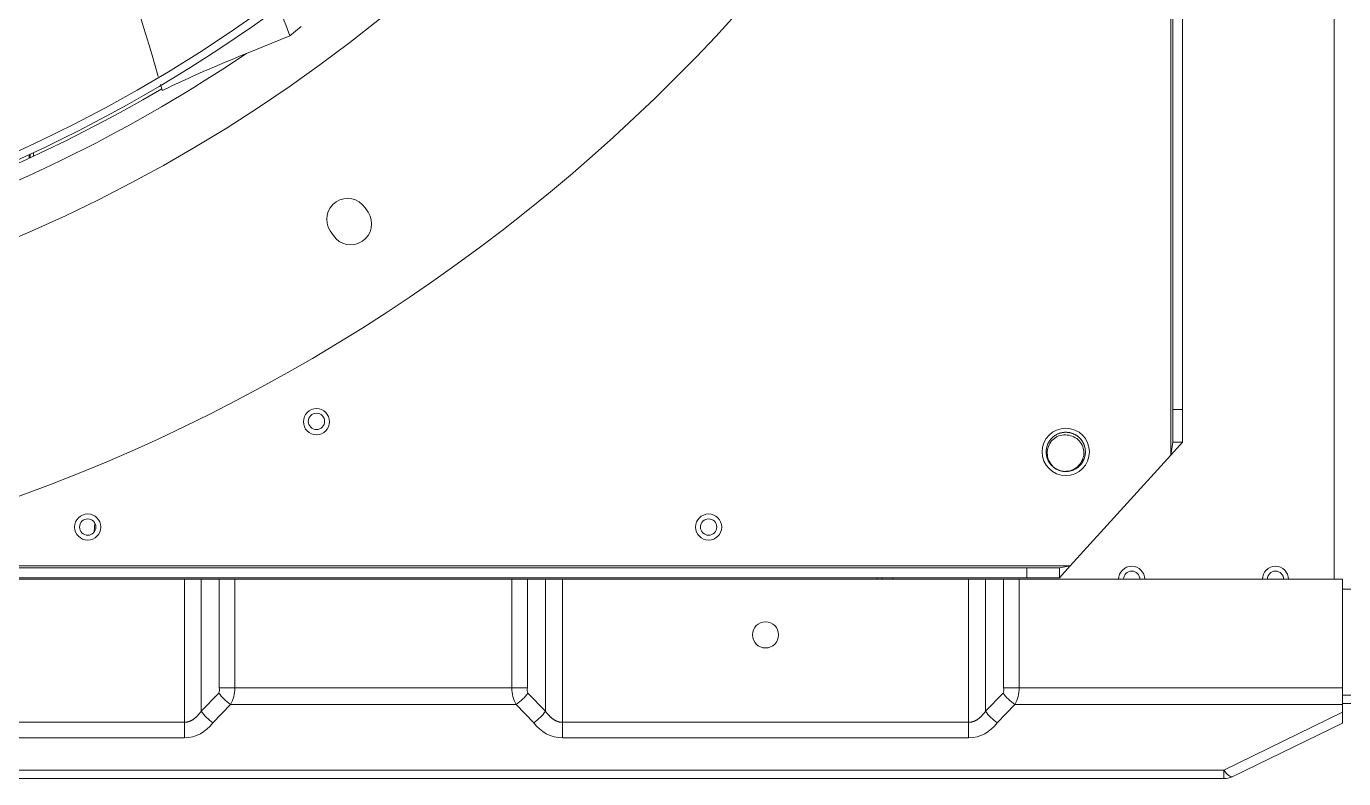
# Model space of a CAD drawing. Header units: millimetres. Extents: x 113490 to 142599, y -20467 to 115.
# Drawn here: x 125532.5 to 125935.6, y -11964.5 to -11734.3 of the extents above; entities that cross this region are included whole.
import ezdxf

# ---------------------------------------------------------------- set-up
doc = ezdxf.new("R2010")
doc.units = ezdxf.units.MM
doc.layers.add('DV3_0', color=7, linetype='Continuous')

msp = doc.modelspace()

# ---------------------------------------------------------------- linework, layer by layer
at = {"layer": 'DV3_0', "color": 7, "linetype": 'Continuous', "lineweight": 20}
for p, q in [((125932.64, -11903.49), (125932.64, -9745.49)), ((125882.64, -9845.59), (125882.64, -11865.47)), ((125851.84, -11899.39), (124831.6, -11899.39)), ((125794.31, -11903.49), (125794.31, -11902.99)), ((125797.63, -11903.49), (125797.63, -11902.99)), ((125580.8, -11903.49), (125580.8, -11947.25)), ((125585.96, -11903.49), (125585.96, -11943.87)), ((125591.49, -11903.49), (125591.49, -11936.74)), ((125596.26, -11903.49), (125596.26, -11936.74)), ((125681.02, -11903.49), (125681.02, -11936.74)), ((125685.79, -11903.49), (125685.79, -11936.74)), ((125691.31, -11903.49), (125691.31, -11943.87)), ((125696.48, -11903.49), (125696.48, -11947.25)), ((125820.8, -11903.49), (125820.8, -11947.25)), ((125825.96, -11903.49), (125825.96, -11943.87)), ((125831.49, -11936.74), (125831.49, -11903.49)), ((125836.26, -11936.74), (125836.26, -11903.49)), ((125591.35, -11938.28), (125585.96, -11943.87)), ((125591.49, -11936.74), (125596.26, -11936.74)), ((125681.02, -11936.74), (125596.26, -11936.74)), ((125681.02, -11936.74), (125685.79, -11936.74)), ((125685.93, -11938.28), (125691.31, -11943.87)), ((125825.96, -11943.87), (125831.35, -11938.28)), ((125836.26, -11936.74), (125831.49, -11936.74)), ((125935.24, -11936.74), (125836.26, -11936.74)), ((125938.24, -11938.89), (125935.24, -11938.89)), ((125594.93, -11941.77), (125589.54, -11947.36)), ((125682.35, -11941.77), (125594.93, -11941.77)), ((125682.35, -11941.77), (125687.73, -11947.36)), ((125829.54, -11947.36), (125834.93, -11941.77)), ((125935.24, -11941.77), (125834.93, -11941.77)), ((125580.8, -11947.25), (125456.48, -11947.25)), ((125580.8, -11947.25), (125580.8, -11952.04)), ((125696.48, -11947.25), (125820.8, -11947.25)), ((125696.48, -11952.04), (125696.48, -11947.25)), ((125820.8, -11952.04), (125820.8, -11947.25)), ((125898.86, -11961.85), (125935.24, -11944.18)), ((125580.8, -11952.04), (125456.48, -11952.04)), ((125696.48, -11952.04), (125820.8, -11952.04)), ((124783.62, -11961.85), (125898.86, -11961.85)), ((125898.86, -11964.49), (125898.86, -11961.85))]:
    msp.add_line(p, q, dxfattribs=at)
at = {"layer": 'DV3_0', "color": 7, "linetype": 'Continuous', "lineweight": 15}
for p, q in [((125883.24, -9857.26), (125883.24, -11851.51)), ((125886.24, -9857.26), (125886.24, -11851.51)), ((125599.78, -11742.58), (125613.12, -11737.2)), ((125613.12, -11737.2), (125616.53, -11734.26)), ((125533.35, -11774.65), (125533.35, -11773.55)), ((125533.65, -11773.41), (125533.65, -11774.51)), ((125534.63, -11774.05), (125534.63, -11772.95)), ((125637.04, -11791.17), (125636.09, -11789.76)), ((125625.45, -11796.87), (125626.4, -11798.28)), ((125883.24, -11851.51), (125886.24, -11851.51)), ((125883.24, -11861.51), (125883.24, -11851.51)), ((125886.24, -11851.51), (125886.24, -11861.51)), ((125882.64, -11865.47), (125886.24, -11861.51)), ((125882.64, -11865.47), (125883.24, -11861.51)), ((125886.24, -11861.51), (125883.24, -11861.51)), ((125882.64, -11865.47), (125851.84, -11899.39)), ((125553.45, -11886.34), (125553.25, -11888.97)), ((125838.58, -11899.99), (124844.67, -11899.99)), ((125838.58, -11902.99), (124844.67, -11902.99)), ((125792.84, -11902.99), (125792.84, -11903.49)), ((125838.58, -11902.99), (125838.58, -11899.99)), ((125838.58, -11899.99), (125848.58, -11899.99)), ((125848.58, -11902.99), (125838.58, -11902.99)), ((125848.58, -11902.99), (125851.84, -11899.39)), ((125848.58, -11899.99), (125851.84, -11899.39)), ((125848.58, -11899.99), (125848.58, -11902.99)), ((125580.8, -11903.49), (125456.48, -11903.49)), ((125585.96, -11903.49), (125580.8, -11903.49)), ((125585.96, -11903.49), (125591.49, -11903.49)), ((125596.26, -11903.49), (125591.49, -11903.49)), ((125596.26, -11903.49), (125681.02, -11903.49)), ((125685.79, -11903.49), (125681.02, -11903.49)), ((125685.79, -11903.49), (125691.31, -11903.49)), ((125696.48, -11903.49), (125691.31, -11903.49)), ((125820.8, -11903.49), (125696.48, -11903.49)), ((125825.96, -11903.49), (125820.8, -11903.49)), ((125825.96, -11903.49), (125831.49, -11903.49)), ((125836.26, -11903.49), (125831.49, -11903.49)), ((125836.26, -11903.49), (125935.24, -11903.49)), ((125935.24, -11903.49), (125935.24, -11936.74)), ((125938.24, -11906.49), (125935.24, -11906.49)), ((125935.24, -11941.77), (125935.24, -11936.74)), ((125938.24, -11941.49), (125935.24, -11941.49)), ((125935.24, -11941.77), (125935.24, -11944.18)), ((125901.48, -11963.89), (125935.24, -11947.49)), ((125935.24, -11947.49), (125935.24, -11944.18)), ((124783.62, -11964.49), (125898.86, -11964.49))]:
    msp.add_line(p, q, dxfattribs=at)
for centre, radius in [((125621.24, -11855.25), 4), ((125621.24, -11855.15), 2.5), ((125850.52, -11864.49), 7.25), ((125551.23, -11887.49), 4), ((125551.23, -11887.49), 2.5), ((125741.23, -11887.49), 4), ((125741.23, -11887.49), 2.5), ((125758.64, -11920.49), 4)]:
    msp.add_circle(centre, radius, dxfattribs=at)
for centre, radius, start, end in [((125341.24, -11359.99), 551.5, 285.4775, 344.5225), ((124734.06, -11989.01), 872.25, 15.92715, 23.15375), ((125341.24, -11359.99), 453.5, 225.9915, 315.56), ((125341.24, -11359.99), 456, 270, 315.5611), ((125341.24, -11359.99), 477.5, 226.9802, 313.0198), ((123816.86, -12419.24), 1921.39, 20.79191, 21.08376), ((125750.95, -12120.93), 407.44, 111.7801, 115.7369), ((125341.24, -11359.99), 457, 273.8842, 300.5991), ((124734.06, -11989.01), 872.25, 15.63642, 15.76533), ((125630.77, -11793.31), 6.4, 33.75, 213.75), ((125631.72, -11794.72), 6.4, 213.75, 33.75), ((125850.52, -11864.49), 6, 244.8963, 262.5227), ((125870.69, -11903.49), 4, 0, 180), ((125870.69, -11903.49), 2.5, 0, 180), ((125914.69, -11903.49), 4, 0, 180), ((125914.69, -11903.49), 2.5, 0, 180), ((125898.86, -11958.49), 6, 270, 295.9065)]:
    msp.add_arc(centre, radius, start, end, dxfattribs=at)
at = {"layer": 'DV3_0', "color": 7, "linetype": 'Continuous', "lineweight": 20}
for centre, radius, start, end in [((125341.24, -11359.99), 461.75, 273.7025, 304.0494), ((125589.7, -11937.36), 1.89, 330.7536, 19.0013), ((125586.93, -11936.97), 9.33, 329.0299, 1.4276), ((125690.35, -11936.97), 9.33, 178.5737, 210.9689), ((125687.58, -11937.36), 1.89, 161.0009, 209.2442), ((125829.7, -11937.36), 1.89, 330.7559, 18.9989), ((125826.93, -11936.97), 9.33, 329.0309, 1.4266), ((125580.55, -11941.05), 10.99, 271.315, 324.9259), ((125696.73, -11941.05), 10.99, 215.0741, 268.685), ((125820.55, -11941.05), 10.99, 271.315, 324.9258)]:
    msp.add_arc(centre, radius, start, end, dxfattribs=at)
at = {"layer": 'DV3_0', "color": 7, "linetype": 'Continuous', "lineweight": 15}
for centre, major_axis, start_param, end_param in [((125594.93, -11938.28), (-4.49, 4.33), 1.144952, 1.969202), ((125682.35, -11938.28), (-4.49, -4.33), 1.172391, 1.99664), ((125834.93, -11938.28), (4.49, -4.33), 4.286545, 5.110795), ((125589.54, -11943.87), (-4.49, 4.33), 1.144952, 1.969202), ((125687.73, -11943.87), (-4.49, -4.33), 1.172391, 1.99664), ((125829.54, -11943.87), (4.49, -4.33), 4.286545, 5.110795)]:
    msp.add_ellipse(centre, major_axis=major_axis, ratio=0.436952, start_param=start_param, end_param=end_param, dxfattribs=at)
at = {"layer": 'DV3_0', "color": 7, "linetype": 'Continuous', "lineweight": 20}
msp.add_ellipse((125898.86, -11958.49), major_axis=(-2.62, 5.4), ratio=0.282676, start_param=2.097861, end_param=3.141593, dxfattribs=at)
at = {"layer": 'DV3_0', "color": 7, "linetype": 'Continuous', "lineweight": 15}
msp.add_rational_spline([(125844.98, -11866.79), (125846.31, -11869.99), (125849.74, -11870.44), (125853.18, -11870.89), (125855.28, -11868.14), (125857.39, -11865.39), (125856.06, -11862.19), (125854.74, -11858.99), (125851.3, -11858.54), (125847.87, -11858.09), (125845.76, -11860.84), (125843.65, -11863.59), (125844.98, -11866.79), (125846.31, -11869.99), (125849.74, -11870.44), (125853.18, -11870.89), (125855.28, -11868.14), (125857.39, -11865.39), (125856.06, -11862.19), (125854.74, -11858.99), (125851.3, -11858.54), (125847.87, -11858.09), (125845.76, -11860.84), (125843.65, -11863.59), (125844.98, -11866.79), (125845.87, -11868.94), (125847.98, -11869.92)], [1, 0.866025403784, 1, 0.866025403784, 1, 0.866025403784, 1, 0.866025403784, 1, 0.866025403784, 1, 0.866025403784, 1, 0.866025403784, 1, 0.866025403784, 1, 0.866025403784, 1, 0.866025403784, 1, 0.866025403784, 1, 0.866025403784, 1, 0.90591222949, 0.943976505854], degree=2, knots=[0.94372108, 0.94372108, 0.94372108, 0.9481517, 0.9481517, 0.95258231, 0.95258231, 0.95701293, 0.95701293, 0.96144354, 0.96144354, 0.96587416, 0.96587416, 0.97030477, 0.97030477, 0.97473539, 0.97473539, 0.979166, 0.979166, 0.98359662, 0.98359662, 0.98802723, 0.98802723, 0.99245785, 0.99245785, 0.99688846, 0.99688846, 1, 1, 1], dxfattribs=at)
for points in [[(125847.98, -11869.92), (125846.74, -11869.27), (125845.77, -11868.18), (125844.73, -11865.59), (125844.71, -11864.12), (125845.69, -11861.52), (125846.68, -11860.4), (125849.17, -11859.2), (125850.66, -11859.1), (125851.99, -11859.57)], [(125851.99, -11859.57), (125853.35, -11859.89), (125854.54, -11860.78), (125855.97, -11863.14), (125856.2, -11864.61), (125855.62, -11867.31), (125854.8, -11868.54), (125852.55, -11870.17), (125851.13, -11870.56), (125849.74, -11870.44)]]:
    msp.add_open_spline(points, degree=3, knots=[0, 0, 0, 0, 0.25, 0.25, 0.5, 0.5, 0.75, 0.75, 1, 1, 1, 1], dxfattribs=at)
at = {"layer": 'DV3_0', "color": 7, "linetype": 'Continuous', "lineweight": 20}
for points, knots in [([(125585.96, -11943.87), (125585.9, -11943.97), (125585.76, -11944.15), (125585.56, -11944.41), (125585.37, -11944.65), (125585.17, -11944.88), (125584.98, -11945.09), (125584.79, -11945.28), (125584.6, -11945.47), (125584.42, -11945.64), (125584.24, -11945.8), (125584.06, -11945.95), (125583.89, -11946.09), (125583.72, -11946.21), (125583.55, -11946.33), (125583.38, -11946.44), (125583.22, -11946.54), (125583.06, -11946.64), (125582.9, -11946.72), (125582.74, -11946.8), (125582.58, -11946.87), (125582.43, -11946.93), (125582.28, -11946.99), (125582.12, -11947.04), (125581.97, -11947.09), (125581.83, -11947.13), (125581.68, -11947.16), (125581.53, -11947.19), (125581.38, -11947.21), (125581.24, -11947.23), (125581.09, -11947.24), (125580.95, -11947.25), (125580.85, -11947.25), (125580.8, -11947.25)], [0, 0, 0, 0, 0.049761, 0.097511, 0.143355, 0.187397, 0.229741, 0.27049, 0.309741, 0.347591, 0.384133, 0.419456, 0.453643, 0.486777, 0.518934, 0.550188, 0.580608, 0.610261, 0.63921, 0.667514, 0.695232, 0.722417, 0.749122, 0.775397, 0.801291, 0.826849, 0.852118, 0.87714, 0.901959, 0.926615, 0.951152, 0.975613, 1, 1, 1, 1]), ([(125691.31, -11943.87), (125691.38, -11943.97), (125691.51, -11944.15), (125691.71, -11944.41), (125691.91, -11944.65), (125692.11, -11944.88), (125692.3, -11945.09), (125692.49, -11945.28), (125692.68, -11945.47), (125692.86, -11945.64), (125693.04, -11945.8), (125693.22, -11945.95), (125693.39, -11946.09), (125693.56, -11946.21), (125693.73, -11946.33), (125693.9, -11946.44), (125694.06, -11946.54), (125694.22, -11946.64), (125694.38, -11946.72), (125694.54, -11946.8), (125694.7, -11946.87), (125694.85, -11946.93), (125695, -11946.99), (125695.15, -11947.04), (125695.3, -11947.09), (125695.45, -11947.13), (125695.6, -11947.16), (125695.75, -11947.19), (125695.9, -11947.21), (125696.04, -11947.23), (125696.19, -11947.24), (125696.33, -11947.25), (125696.43, -11947.25), (125696.48, -11947.25)], [0, 0, 0, 0, 0.049763, 0.097515, 0.143361, 0.187404, 0.22975, 0.270499, 0.309752, 0.347603, 0.384146, 0.419469, 0.453658, 0.486792, 0.51895, 0.550205, 0.580625, 0.610279, 0.639228, 0.667533, 0.695251, 0.722437, 0.749143, 0.775418, 0.801312, 0.826872, 0.852141, 0.877163, 0.901984, 0.926638, 0.951182, 0.975637, 1, 1, 1, 1]), ([(125820.8, -11947.25), (125820.85, -11947.25), (125820.95, -11947.25), (125821.09, -11947.24), (125821.24, -11947.23), (125821.38, -11947.21), (125821.53, -11947.19), (125821.68, -11947.16), (125821.83, -11947.13), (125821.97, -11947.09), (125822.12, -11947.04), (125822.28, -11946.99), (125822.43, -11946.93), (125822.58, -11946.87), (125822.74, -11946.8), (125822.9, -11946.72), (125823.06, -11946.64), (125823.22, -11946.54), (125823.38, -11946.44), (125823.55, -11946.33), (125823.72, -11946.21), (125823.89, -11946.09), (125824.06, -11945.95), (125824.24, -11945.8), (125824.42, -11945.64), (125824.6, -11945.47), (125824.79, -11945.29), (125824.98, -11945.09), (125825.17, -11944.88), (125825.37, -11944.65), (125825.56, -11944.41), (125825.76, -11944.15), (125825.9, -11943.97), (125825.96, -11943.87)], [0, 0, 0, 0, 0.024411, 0.048865, 0.073398, 0.098052, 0.122868, 0.147887, 0.173153, 0.198708, 0.224599, 0.250871, 0.277573, 0.304754, 0.332468, 0.360769, 0.389714, 0.419362, 0.449778, 0.481027, 0.51318, 0.546308, 0.58049, 0.615807, 0.652342, 0.690186, 0.729429, 0.77017, 0.812504, 0.856543, 0.902362, 0.950108, 1, 1, 1, 1])]:
    msp.add_open_spline(points, degree=3, knots=knots, dxfattribs=at)

doc.saveas('drawing.dxf')
